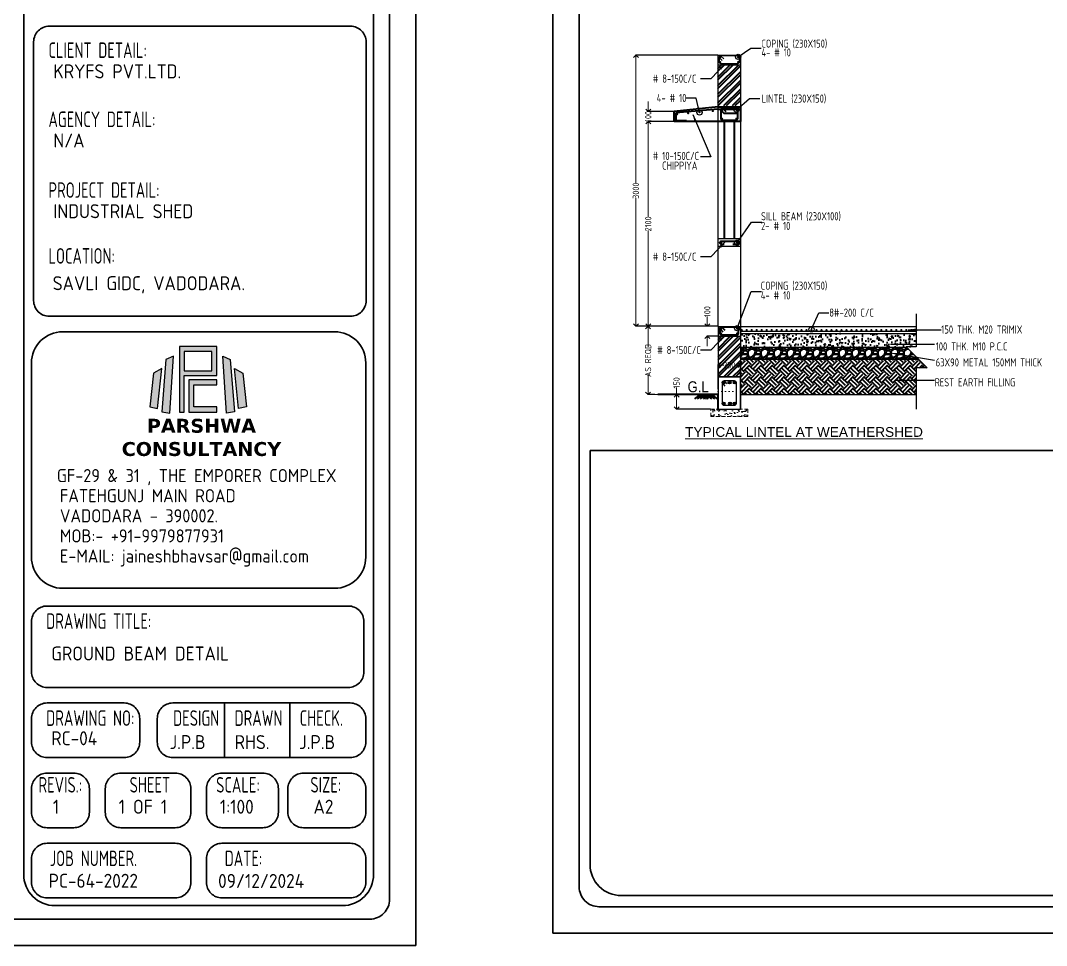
# Model space of a CAD drawing. Header units: inches. Extents: x -605 to 2991212, y -2872845 to 0.
# Drawn here: x 2567494 to 2620151, y -2759411 to -2711930 of the extents above; entities that cross this region are included whole.
import ezdxf

# ---------------------------------------------------------------- set-up
doc = ezdxf.new("R2010")
doc.units = ezdxf.units.IN
doc.header["$LTSCALE"] = 600
doc.header["$MEASUREMENT"] = 0
doc.linetypes.add('DOT', pattern=[0.25, 0, -0.25])
doc.linetypes.add('HIDDEN', pattern=[0.375, 0.25, -0.125])
for name, color, linetype, lineweight in [('DIM', 251, 'Continuous', 0), ('L2', 2, 'Continuous', 20), ('L3', 3, 'Continuous', 25), ('L4', 4, 'Continuous', 30), ('L5', 10, 'Continuous', 40), ('rDIMension', 1, 'Continuous', 18), ('rPCC DASH', 9, 'HIDDEN', 15), ('rRCC 1', 3, 'Continuous', 25), ('rRCC 2', 40, 'Continuous', 15), ('rREINF 1', 1, 'Continuous', 25), ('rREINF 2', 4, 'Continuous', 25), ('rSHEET', 2, 'Continuous', 30), ('TEXT7', 7, 'Continuous', 30)]:
    doc.layers.add(name, color=color, linetype=linetype, lineweight=lineweight)
doc.layers.add('see level', color=2, linetype='Continuous')
doc.styles.add('DIM', font='geniso.shx', dxfattribs={"width": 0.85})
doc.styles.add('ROMANS', font='arial.ttf')
doc.styles.get("Standard").update_dxf_attribs({"font": 'arial.ttf'})
doc.styles.add('TEXT3', font='geniso.shx')
doc.styles.add('TEXT3 0.75NA', font='geniso.shx', dxfattribs={"width": 0.75})
doc.dimstyles.new('DST-25$7', dxfattribs={"dimscale": 150, "dimtxt": 2.25, "dimasz": 2, "dimexe": 1.5, "dimexo": 1, "dimgap": 1, "dimtad": 1, "dimdec": 0, "dimlfac": 0.25, "dimzin": 0, "dimdsep": 46, "dimtxsty": 'ROMANS', "dimblk": 'DOT', "dimcen": 0.09, "dimdle": 1, "dimclrd": 1, "dimclre": 1, "dimclrt": 7, "dimadec": 0, "dimazin": 0, "dimtfac": 1, "dimtdec": 0, "dimtmove": 0, "dimatfit": 3, "dimfxl": 1, "dimtolj": 1, "dimtzin": 0, "dimarcsym": 0})
doc.dimstyles.new('DST-50$7', dxfattribs={"dimscale": 150, "dimtxt": 2.25, "dimasz": 2, "dimexe": 1.5, "dimexo": 1, "dimgap": 1, "dimtad": 1, "dimdec": 0, "dimlfac": 0.333333, "dimzin": 0, "dimdsep": 46, "dimtxsty": 'ROMANS', "dimblk": 'DOT', "dimcen": 0.09, "dimdle": 1, "dimclrd": 1, "dimclre": 1, "dimclrt": 7, "dimadec": 0, "dimazin": 0, "dimtfac": 1, "dimtdec": 0, "dimtmove": 0, "dimatfit": 3, "dimfxl": 1, "dimtolj": 1, "dimtzin": 0, "dimarcsym": 0})
doc.dimstyles.new('ST-25', dxfattribs={"dimscale": 100, "dimtxt": 2.5, "dimasz": 2, "dimexe": 0.18, "dimexo": 0.0625, "dimgap": 0.2, "dimtad": 0, "dimdec": 0, "dimlfac": 0.25, "dimzin": 0, "dimdsep": 46, "dimtxsty": 'DIM', "dimblk": 'OPEN90', "dimcen": 0.09, "dimclrd": 256, "dimclrt": 7, "dimadec": 0, "dimazin": 0, "dimtfac": 1, "dimtdec": 0, "dimtofl": 0, "dimtmove": 0, "dimatfit": 3, "dimldrblk": 'OPEN90', "dimfxl": 1, "dimtolj": 1, "dimtzin": 0, "dimlwd": -1, "dimarcsym": 0})

# ---------------------------------------------------------------- blocks, each defined once
blk = doc.blocks.new('Q')
at = {"linetype": 'Continuous', "ltscale": 0.5}
h = blk.add_hatch(color=152, dxfattribs=at)
h.dxf.hatch_style = 1
h.paths.add_polyline_path([(9.79, 19.18), (9.79, 9.76), (10.5, 9.76), (10.5, 15.05), (15.19, 15.05), (15.19, 19.18)])
h.paths.add_polyline_path([(10.5, 18.5), (10.5, 15.72), (14.45, 15.72), (14.45, 18.5)], flags=16)
h = blk.add_hatch(color=10, dxfattribs=at)
h.dxf.hatch_style = 1
h.paths.add_polyline_path([(7.87, 17.31), (7.27, 9.83), (8.41, 9.62), (8.96, 17.82)])
h.paths.add_polyline_path([(17.1, 17.31), (17.7, 9.83), (16.56, 9.62), (16.01, 17.82)])
h = blk.add_hatch(color=152, dxfattribs=at)
h.dxf.hatch_style = 1
h.paths.add_polyline_path([(6.07, 15.37), (5.53, 10.52), (6.67, 10.29), (7.27, 16.02)])
h.paths.add_polyline_path([(18.9, 15.37), (19.44, 10.52), (18.3, 10.29), (17.7, 16.02)])
h = blk.add_hatch(color=152, dxfattribs=at)
h.dxf.hatch_style = 1
h.paths.add_polyline_path([(11.15, 14.43), (11.15, 9.76), (15.19, 9.76), (15.19, 10.52), (11.87, 10.52), (11.87, 13.69), (15.19, 13.69), (15.19, 14.43)])
at = {"color": 152, "linetype": 'Continuous'}
for points in [[(9.79, 19.18), (9.79, 9.76), (10.5, 9.76), (10.5, 15.05), (15.19, 15.05), (15.19, 19.18), (9.79, 19.18)], [(10.5, 18.5), (10.5, 15.72), (14.45, 15.72), (14.45, 18.5), (10.5, 18.5)], [(6.07, 15.37), (5.53, 10.52), (6.67, 10.29), (7.27, 16.02), (6.07, 15.37)], [(18.9, 15.37), (19.44, 10.52), (18.3, 10.29), (17.7, 16.02), (18.9, 15.37)], [(11.15, 14.43), (11.15, 9.76), (15.19, 9.76), (15.19, 10.52), (11.87, 10.52), (11.87, 13.69), (15.19, 13.69), (15.19, 14.43), (11.15, 14.43)]]:
    blk.add_lwpolyline(points, dxfattribs=at)
at = {"color": 10, "linetype": 'Continuous'}
for points in [[(7.87, 17.31), (7.27, 9.83), (8.41, 9.62), (8.96, 17.82), (7.87, 17.31)], [(17.1, 17.31), (17.7, 9.83), (16.56, 9.62), (16.01, 17.82), (17.1, 17.31)]]:
    blk.add_lwpolyline(points, dxfattribs=at)
at = {"linetype": 'Continuous', "insert": (1.32, 8.82), "char_height": 2, "attachment_point": 1}
blk.add_mtext_dynamic_manual_height_columns('\\pxqc;{\\fVerdana|b1|i0|c0|p34;\\C152;PARSHWA\\PCONSULTANCY }', width=23.282, gutter_width=1, heights=[6.3], dxfattribs=at)
blk = doc.blocks.new('_Open90')
at = {"color": 0, "linetype": 'ByBlock', "lineweight": -2}
for p, q in [((0, 0), (-1, 0)), ((-0.5, 0.5), (0, 0)), ((0, 0), (-0.5, -0.5))]:
    blk.add_line(p, q, dxfattribs=at)
blk = doc.blocks.new('*D1965')
at = {"layer": 'Defpoints', "color": 0}
for p in [(2573869, -2125473), (2573210, -2126058), (2574578, -2126058)]:
    blk.add_point(p, dxfattribs=at)
at = {"layer": 'rDIMension'}
for p, q in [((2573210, -2125473), (2573210, -2125190)), ((2573210, -2125673), (2573210, -2125858))]:
    blk.add_line(p, q, dxfattribs=at)
at = {"layer": 'rDIMension', "color": 0, "lineweight": -2}
for p, q in [((2573863, -2125473), (2573192, -2125473)), ((2574572, -2126058), (2573192, -2126058))]:
    blk.add_line(p, q, dxfattribs=at)
at = {"layer": 'rDIMension', "xscale": 200, "yscale": 200, "zscale": 200}
for p, rotation in [((2573210, -2125473), 90), ((2573210, -2126058), 270)]:
    blk.add_blockref('_Open90', p, dxfattribs=dict(at, rotation=rotation))
at = {"layer": 'rDIMension', "color": 7, "insert": (2573210, -2125000), "char_height": 250, "attachment_point": 5, "rotation": 90, "style": 'DIM'}
blk.add_mtext('\\A1;150', dxfattribs=at)
blk = doc.blocks.new('*D1966')
at = {"layer": 'Defpoints', "color": 0}
for p in [(2574443, -2122734), (2574872, -2122734), (2574872, -2123125)]:
    blk.add_point(p, dxfattribs=at)
at = {"layer": 'rDIMension'}
for p, q in [((2574443, -2122534), (2574443, -2122334)), ((2574443, -2123325), (2574443, -2123525))]:
    blk.add_line(p, q, dxfattribs=at)
at = {"layer": 'rDIMension', "color": 0, "lineweight": -2}
for p, q in [((2574866, -2122734), (2574425, -2122734)), ((2574866, -2123125), (2574425, -2123125))]:
    blk.add_line(p, q, dxfattribs=at)
at = {"layer": 'rDIMension', "xscale": 200, "yscale": 200, "zscale": 200}
for p, rotation in [((2574443, -2122734), 270), ((2574443, -2123125), 90)]:
    blk.add_blockref('_Open90', p, dxfattribs=dict(at, rotation=rotation))
at = {"layer": 'rDIMension', "color": 7, "insert": (2574443, -2122144), "char_height": 250, "attachment_point": 5, "rotation": 90, "style": 'DIM'}
blk.add_mtext('\\A1;100', dxfattribs=at)
blk = doc.blocks.new('*D1967')
at = {"layer": 'Defpoints', "color": 0}
for p in [(2574872, -2124289), (2574872, -2125259), (2575772, -2125259)]:
    blk.add_point(p, dxfattribs=at)
at = {"layer": 'rDIMension', "color": 0, "lineweight": -2}
for p, q in [((2574872, -2125253), (2574872, -2124271)), ((2575772, -2125253), (2575772, -2124271))]:
    blk.add_line(p, q, dxfattribs=at)
at = {"layer": 'rDIMension'}
for p, q in [((2575072, -2124289), (2575111, -2124289)), ((2575572, -2124289), (2575533, -2124289))]:
    blk.add_line(p, q, dxfattribs=at)
at = {"layer": 'rDIMension', "xscale": 200, "yscale": 200, "zscale": 200, "rotation": 180}
blk.add_blockref('_Open90', (2574872, -2124289), dxfattribs=at)
at = {"layer": 'rDIMension', "xscale": 200, "yscale": 200, "zscale": 200}
blk.add_blockref('_Open90', (2575772, -2124289), dxfattribs=at)
at = {"layer": 'rDIMension', "color": 7, "insert": (2575322, -2124289), "char_height": 250, "attachment_point": 5, "style": 'DIM'}
blk.add_mtext('\\A1;230', dxfattribs=at)
blk = doc.blocks.new('_Dot')
at = {"color": 0, "linetype": 'ByBlock', "lineweight": -2}
blk.add_line((-0.5, 0), (-1, 0), dxfattribs=at)
at = {"color": 0, "linetype": 'ByBlock', "const_width": 0.5}
blk.add_lwpolyline([(-0.25, 0, 1), (0.25, 0, 1)], format="xyb", close=True, dxfattribs=at)
blk = doc.blocks.new('*D1968')
at = {"layer": 'Defpoints', "color": 0}
for p in [(2572068, -2122734), (2574872, -2122734), (2572351, -2125473)]:
    blk.add_point(p, dxfattribs=at)
at = {"layer": 'rDIMension', "color": 0, "lineweight": -2}
for p, q in [((2574866, -2122734), (2572050, -2122734)), ((2572345, -2125473), (2572050, -2125473))]:
    blk.add_line(p, q, dxfattribs=at)
at = {"layer": 'rDIMension'}
for p, q in [((2572068, -2122934), (2572068, -2123552)), ((2572068, -2125273), (2572068, -2124655))]:
    blk.add_line(p, q, dxfattribs=at)
at = {"layer": 'rDIMension', "xscale": 200, "yscale": 200, "zscale": 200}
for p, rotation in [((2572068, -2122734), 90), ((2572068, -2125473), 270)]:
    blk.add_blockref('_Open90', p, dxfattribs=dict(at, rotation=rotation))
at = {"layer": 'rDIMension', "color": 7, "insert": (2572068, -2124103), "char_height": 250, "attachment_point": 5, "rotation": 90, "style": 'DIM'}
blk.add_mtext('\\A1;AS REQD', dxfattribs=at)
blk = doc.blocks.new('*D1969')
at = {"layer": 'Defpoints', "color": 0}
for p in [(2572072, -2114518), (2573112, -2114518), (2574872, -2122734)]:
    blk.add_point(p, dxfattribs=at)
at = {"layer": 'rDIMension', "color": 0, "lineweight": -2}
for p, q in [((2573105, -2114518), (2572054, -2114518)), ((2574866, -2122734), (2572054, -2122734))]:
    blk.add_line(p, q, dxfattribs=at)
at = {"layer": 'rDIMension'}
for p, q in [((2572072, -2114718), (2572072, -2118362)), ((2572072, -2122534), (2572072, -2118891))]:
    blk.add_line(p, q, dxfattribs=at)
at = {"layer": 'rDIMension', "xscale": 200, "yscale": 200, "zscale": 200}
for p, rotation in [((2572072, -2114518), 90), ((2572072, -2122734), 270)]:
    blk.add_blockref('_Open90', p, dxfattribs=dict(at, rotation=rotation))
at = {"layer": 'rDIMension', "color": 7, "insert": (2572072, -2118626), "char_height": 250, "attachment_point": 5, "rotation": 90, "style": 'DIM'}
blk.add_mtext('\\A1;2100', dxfattribs=at)
blk = doc.blocks.new('*D1970')
at = {"layer": 'Defpoints', "color": 0}
for p in [(2571578, -2111855), (2574872, -2111855), (2573458, -2122734)]:
    blk.add_point(p, dxfattribs=at)
at = {"layer": 'rDIMension', "color": 0, "lineweight": -2}
for p, q in [((2574866, -2111855), (2571560, -2111855)), ((2573452, -2122734), (2571560, -2122734))]:
    blk.add_line(p, q, dxfattribs=at)
at = {"layer": 'rDIMension'}
for p, q in [((2571578, -2112055), (2571578, -2117009)), ((2571578, -2122534), (2571578, -2117580))]:
    blk.add_line(p, q, dxfattribs=at)
at = {"layer": 'rDIMension', "xscale": 200, "yscale": 200, "zscale": 200}
for p, rotation in [((2571578, -2111855), 90), ((2571578, -2122734), 270)]:
    blk.add_blockref('_Open90', p, dxfattribs=dict(at, rotation=rotation))
at = {"layer": 'rDIMension', "color": 7, "insert": (2571578, -2117294), "char_height": 250, "attachment_point": 5, "rotation": 90, "style": 'DIM'}
blk.add_mtext('\\A1;3000', dxfattribs=at)
blk = doc.blocks.new('*U1962')
at = {"layer": 'L4', "const_width": 45.6}
blk.add_lwpolyline([(28, 46, 1), (73, 46, 1)], format="xyb", close=True, dxfattribs=at)
blk = doc.blocks.new('*U1961')
at = {"color": 0, "linetype": 'ByBlock', "lineweight": -2, "transparency": 16777216}
for p in [(2575772, -2122933), (2575972, -2122933), (2576172, -2122933), (2576372, -2122933), (2576572, -2122933), (2576772, -2122933), (2576972, -2122933), (2577172, -2122933), (2577372, -2122933), (2577572, -2122933), (2577772, -2122933), (2577972, -2122933), (2578172, -2122933), (2578372, -2122933), (2578572, -2122933), (2578772, -2122933), (2578972, -2122933), (2579172, -2122933), (2579372, -2122933), (2579572, -2122933), (2579772, -2122933), (2579972, -2122933), (2580172, -2122933), (2580372, -2122933), (2580572, -2122933), (2580772, -2122933), (2580972, -2122933), (2581172, -2122933), (2581372, -2122933), (2581572, -2122933), (2581772, -2122933), (2581972, -2122933), (2582172, -2122933), (2582372, -2122933), (2582572, -2122933), (2582772, -2122933)]:
    blk.add_blockref('*U1962', p, dxfattribs=at)
blk = doc.blocks.new('*D1977')
at = {"layer": 'Defpoints', "color": 0}
for p in [(2572072, -2114119), (2573112, -2114119), (2573112, -2114518)]:
    blk.add_point(p, dxfattribs=at)
at = {"layer": 'rDIMension', "color": 0, "lineweight": -2}
for p, q in [((2573105, -2114119), (2572054, -2114119)), ((2573105, -2114518), (2572054, -2114518))]:
    blk.add_line(p, q, dxfattribs=at)
at = {"layer": 'rDIMension'}
for p, q in [((2572072, -2113919), (2572072, -2113719)), ((2572072, -2114718), (2572072, -2114918))]:
    blk.add_line(p, q, dxfattribs=at)
at = {"layer": 'rDIMension', "xscale": 200, "yscale": 200, "zscale": 200}
for p, rotation in [((2572072, -2114119), 270), ((2572072, -2114518), 90)]:
    blk.add_blockref('_Open90', p, dxfattribs=dict(at, rotation=rotation))
at = {"layer": 'rDIMension', "color": 7, "insert": (2572072, -2114318), "char_height": 250, "attachment_point": 5, "rotation": 90, "style": 'DIM'}
blk.add_mtext('\\A1;100', dxfattribs=at)
blk = doc.blocks.new('ESWRGRE')
at = {"layer": 'L5'}
h = blk.add_hatch(dxfattribs=at)
h.set_pattern_fill('ANSI32', scale=652.051866)
h.set_pattern_definition([(45, (-2409326.02, -1525429.41), (-172.901361, 172.901361), []), (45, (-2409210.75, -1525429.41), (-172.901361, 172.901361), [])])
h.paths.add_polyline_path([(2575766.5, -2112241.2), (2574866.7, -2112241.2), (2574872.1, -2113884.3), (2575771.9, -2113884.3)])
h = blk.add_hatch(dxfattribs=at)
h.set_pattern_fill('ANSI32', scale=652.051866)
h.set_pattern_definition([(45, (2085423.14, -2148724.56), (-172.90136, 172.90136), []), (45, (2085538.4, -2148724.56), (-172.90136, 172.90136), [])])
h.paths.add_polyline_path([(2574872.1, -2123125.3), (2575771.9, -2123125.3), (2575771.9, -2124761.1), (2574872.1, -2124761.1)])
h = blk.add_hatch(dxfattribs=at)
h.set_pattern_fill('AR-CONC', scale=65.205187)
h.set_pattern_definition([(50, (2061620.3, -2175619.46), (467.69084, -40.91765), [48.9039, -537.9428]), (355, (2061620.3, -2175619.46), (-90.47307, 490.4683), [39.1231, -430.35423]), (100.45144, (2061659.3, -2175622.87), (377.21777, 449.55063), [41.5619, -457.18102]), (46.1842, (2061620.3, -2175489.05), (695.8967, -107.92716), [73.3558, -806.9142]), (96.63564, (2061678.3, -2175498.05), (609.4481, 635.17585), [62.3429, -685.7719]), (351.18416, (2061620.3, -2175489.05), (609.4481, 635.1759), [58.6847, -645.5313]), (21, (2061685.5, -2175521.66), (389.21436, -262.5284), [48.9039, -537.9428]), (326, (2061685.5, -2175521.66), (158.6542, 472.83544), [39.1231, -430.35423]), (71.45144, (2061717.95, -2175543.53), (547.86857, 210.30704), [41.5619, -457.18102]), (37.5, (2061620.3, -2175619.46), (7.928856, 217.06406), [0, -425.13782, 0, -436.87475, 0, -431.98436]), (7.5, (2061620.3, -2175619.46), (171.53498, 257.17689), [0, -249.08381, 0, -415.35704, 0, -164.6431]), (327.5, (2061474.9, -2175619.46), (348.079916, -14.706946), [0, -163.01297, 0, -508.60046, 0, -674.87368]), (317.5, (2061409.7, -2175619.46), (380.26763, 65.27364), [0, -211.91686, 0, -337.76287, 0, -479.25812])])
h.paths.add_polyline_path([(2575771.9, -2123022.4), (2575771.9, -2123570.6), (2582432.4, -2123570.6), (2582421, -2123559.3), (2582823.8, -2123559.3), (2582823.8, -2123022.4)])
h = blk.add_hatch(dxfattribs=at)
h.set_pattern_fill('GRAVEL', scale=521.641493)
h.set_pattern_definition([(228.0127875, (2061995.89, -2175097.823), (-4173.1319427, -4694.7734356), [70.17956, -6947.78897]), (184.9697407, (2061948.941, -2175149.987), (6259.6979141, 521.6414928), [120.43033, -11922.5987]), (132.510447, (2061828.964, -2175160.42), (5216.4149284, -5738.0564213), [84.917, -8406.7913]), (267.273689, (2061625.524, -2175290.83), (521.6414928, 10432.8298568), [109.66886, -10857.2155]), (292.833654, (2061620.307, -2175400.375), (-2608.2074642, 6259.6979141), [107.539, -10646.37587]), (357.273689, (2061662.039, -2175499.487), (-10432.8298568, 521.6414928), [109.66886, -10857.2155]), (37.6942405, (2061771.583, -2175504.703), (-6781.3394069, -5216.4149284), [145.03146, -14358.1031]), (72.2553284, (2061886.344, -2175416.024), (3651.4904499, 11476.1128425), [136.92463, -13555.54354]), (121.4295656, (2061928.076, -2175285.614), (-4173.1319427, 6781.3394069), [110.04027, -10893.99907]), (175.236358, (2061870.695, -2175191.72), (5738.0564213, -521.641493), [125.62796, -6155.7674]), (222.3974378, (2061745.501, -2175181.285), (-6259.6979141, -5738.05642125), [162.4642, -16083.96777]), (138.814075, (2062141.95, -2175296.046), (-3651.49045, 3129.848957), [55.451, -5489.6741]), (171.4692344, (2062100.217, -2175259.532), (6781.3394069, -1043.2829857), [105.4952, -10444.0511]), (225, (2061995.9, -2175243.9), (-6e-14, -521.6415), [73.77106, -663.9414]), (203.19859, (2061959.374, -2175181.285), (2608.207464, 1043.282986), [39.72717, -3932.9761]), (291.80141, (2061922.86, -2175196.93), (-521.641493, 1564.924479), [56.18235, -2752.94306]), (30.963757, (2061943.725, -2175249.1), (1564.924479, 1043.282986), [91.2502, -2950.41623]), (161.56505, (2062021.97, -2175202.15), (1043.282986, -521.641493), [65.98295, -1583.5923]), (16.3895403, (2061620.307, -2175196.935), (5216.4149284, 1564.9244785), [92.43487, -9151.07593]), (70.346176, (2061708.986, -2175170.852), (-2086.5659714, -5738.0564213), [77.54775, -7677.21055]), (293.19859, (2062021.97, -2175097.82), (-1043.282986, 2608.207464), [79.4538, -3893.24943]), (343.6104597, (2062053.27, -2175170.852), (-5216.4149284, 1564.9244785), [92.43487, -9151.07593]), (339.443955, (2061620.31, -2175520.35), (-2608.207464, 1043.282986), [89.1381, -4367.76877]), (294.7751406, (2061703.77, -2175551.65), (-2608.2074642, 5738.0564213), [74.6876, -7394.08197]), (66.80141, (2062027.19, -2175619.464), (1043.282986, 2608.207464), [79.4538, -3893.24943]), (17.3540246, (2062058.486, -2175546.434), (-6781.339407, -2086.5659714), [87.4433, -8656.86155]), (69.443955, (2061771.583, -2175619.464), (-1043.282986, -2608.207464), [44.56905, -4412.3378]), (101.309932, (2061995.89, -2175619.46), (-521.641493, 2086.565971), [26.5985, -2633.26165]), (165.963757, (2061990.67, -2175593.38), (1564.92448, -521.641493), [107.539, -2043.24397]), (186.009006, (2061886.344, -2175567.3), (5216.4149284, 521.6414928), [99.6596, -9866.2871]), (303.690068, (2061943.72, -2175296.05), (-521.641493, 1043.282986), [75.2322, -1805.57297]), (353.1572266, (2061985.456, -2175358.643), (8867.9053783, -1043.2829857), [131.3462, -13003.251]), (60.945396, (2062115.867, -2175374.293), (-2086.5659714, -3651.49045), [53.7061, -5316.92175]), (90, (2062141.95, -2175327.34), (-521.6415, 521.6415), [31.2985, -490.343]), (120.256437, (2061875.91, -2175551.65), (2086.5659714, -3651.49045), [72.4685, -7174.4067]), (48.0127875, (2061839.397, -2175489.054), (4173.1319427, 4694.7734356), [140.3591, -6877.6094]), (0, (2061933.3, -2175384.7), (521.6415, 521.6415), [135.6268, -386.0147]), (325.3048465, (2062068.92, -2175384.725), (5216.4149284, -3651.4904499), [82.4788, -8165.39737]), (254.054604, (2062136.73, -2175431.67), (-521.641493, -2086.565971), [75.95204, -3721.65535]), (207.6459754, (2062115.867, -2175504.703), (-9911.188364, -5216.4149284), [123.66294, -12242.65155]), (175.4260787, (2062006.322, -2175562.084), (-6781.3394069, 521.6414928), [130.82716, -12951.8749])])
h.paths.add_polyline_path([(2575771.9, -2124054.1), (2582915.8, -2124054.1), (2582432.4, -2123570.6), (2582432.4, -2123570.6), (2575771.9, -2123570.6)])
h = blk.add_hatch(dxfattribs=at)
h.set_pattern_fill('EARTH', scale=1304.103732, angle=45)
h.set_pattern_definition([(45, (2061620.3, -2175619.46), (0, 461.0703), [326.02593, -326.02593]), (45, (2061533.86, -2175533), (0, 461.0703), [326.02593, -326.02593]), (45, (2061447.4, -2175446.56), (0, 461.0703), [326.02593, -326.02593]), (135, (2061447.4, -2175388.93), (-461.0703, 4e-14), [326.02593, -326.02593]), (135, (2061533.86, -2175302.48), (-461.0703, 4e-14), [326.02593, -326.02593]), (135, (2061620.3, -2175216.03), (-461.0703, 4e-14), [326.02593, -326.02593])])
h.paths.add_polyline_path([(2575771.9, -2125472.7), (2582823.8, -2125472.7), (2582823.8, -2124396.1), (2583257.8, -2124396.1), (2582915.8, -2124054.1), (2575771.9, -2124054.1)])
at = {"layer": 'rPCC DASH'}
h = blk.add_hatch(dxfattribs=at)
h.set_pattern_fill('AR-CONC', color=256, scale=49.000729)
h.set_pattern_definition([(50, (2363645.52, -2172886.93), (351.46272, -30.749), [36.75055, -404.256]), (355, (2363645.52, -2172886.93), (-67.98917, 368.57963), [29.40044, -323.4048]), (100.45144, (2363674.8, -2172889.5), (283.47355, 337.8306), [31.23316, -343.56475]), (46.1842, (2363645.5, -2172788.93), (522.956, -81.10565), [55.1258, -606.384]), (96.63564, (2363689.1, -2172795.7), (457.9912, 477.3252), [46.8498, -515.3474]), (351.18416, (2363645.5, -2172788.93), (457.9912, 477.3252), [44.1007, -485.1072]), (21, (2363694.52, -2172813.43), (292.4888, -197.2862), [36.75055, -404.256]), (326, (2363694.52, -2172813.43), (119.2263, 355.3288), [29.40044, -323.4048]), (71.45144, (2363718.9, -2172829.87), (411.7151, 158.0426), [31.23316, -343.56475]), (37.5, (2363645.52, -2172886.93), (5.95842, 163.120416), [0, -319.48476, 0, -328.30489, 0, -324.62983]), (7.5, (2363645.52, -2172886.93), (128.90599, 193.26462), [0, -187.18279, 0, -312.13465, 0, -123.72684]), (327.5, (2363536.25, -2172886.93), (261.57689, -11.05205), [0, -122.50182, 0, -382.20569, 0, -507.15755]), (317.5, (2363487.25, -2172886.93), (285.76548, 49.05217), [0, -159.25237, 0, -253.82378, 0, -360.15536])])
h.paths.add_polyline_path([(2576065.9, -2126058.3), (2574578.1, -2126058.3), (2574578.1, -2126352.3), (2576065.9, -2126352.3)])
at = {"layer": 'rREINF 2'}
h = blk.add_hatch(color=256, dxfattribs=at)
h.dxf.hatch_style = 1
h.paths.add_polyline_path([(2575155.9, -2124982.8, 1), (2575038.3, -2124982.8, 1)])
h = blk.add_hatch(color=256, dxfattribs=at)
h.dxf.hatch_style = 1
h.paths.add_polyline_path([(2575393.7, -2124982.8, 1), (2575276.1, -2124982.8, 1)])
h = blk.add_hatch(color=256, dxfattribs=at)
h.dxf.hatch_style = 1
h.paths.add_polyline_path([(2575603.8, -2124982.8, 1), (2575486.2, -2124982.8, 1)])
h = blk.add_hatch(color=256, dxfattribs=at)
h.dxf.hatch_style = 1
h.paths.add_polyline_path([(2575155.9, -2125830.7, 1), (2575038.3, -2125830.7, 1)])
h = blk.add_hatch(color=256, dxfattribs=at)
h.dxf.hatch_style = 1
h.paths.add_polyline_path([(2575416.5, -2125830.7, 1), (2575298.9, -2125830.7, 1)])
h = blk.add_hatch(color=256, dxfattribs=at)
h.dxf.hatch_style = 1
h.paths.add_polyline_path([(2575603.8, -2125830.7, 1), (2575486.2, -2125830.7, 1)])
at = {"color": 1}
blk.add_lwpolyline([(2575771.9, -2122933.1), (2582823.8, -2122933.1)], dxfattribs=at)
at = {"layer": 'DIM', "color": 4, "linetype": 'DOT'}
blk.add_line((2574872.1, -2125346.7), (2575771.9, -2125346.7), dxfattribs=at)
at = {"layer": 'L2'}
blk.add_line((2574872.1, -2125472.7), (2572351.2, -2125472.7), dxfattribs=at)
at = {"layer": 'L3'}
for p, q in [((2574872.1, -2122734.1), (2574872.1, -2111854.7)), ((2574872.1, -2111854.7), (2575761.2, -2111854.7)), ((2575771.9, -2111854.7), (2575771.9, -2122734.1)), ((2574872.1, -2112241.2), (2575761.2, -2112241.2)), ((2574872.1, -2119213), (2575771.9, -2119213)), ((2574872.1, -2119513), (2575771.9, -2119513)), ((2582823.8, -2122232.1), (2582823.8, -2123559.3)), ((2574872.1, -2122734.1), (2574872.1, -2126058.3)), ((2574872.1, -2122734.1), (2575771.9, -2122734.1)), ((2575771.9, -2122734.1), (2575771.9, -2126058.3)), ((2575771.9, -2122734.1), (2582823.8, -2122734.1)), ((2574872.1, -2123125.3), (2575771.9, -2123125.3)), ((2575771.9, -2123022.4), (2582823.8, -2123022.4)), ((2575771.9, -2123570.6), (2582432.4, -2123570.6)), ((2582823.8, -2123559.3), (2582421, -2123559.3)), ((2582421, -2123559.3), (2583257.8, -2124396.1)), ((2575771.9, -2124054.1), (2582915.8, -2124054.1)), ((2583257.8, -2124396.1), (2582823.8, -2124396.1)), ((2582823.8, -2124396.1), (2582823.8, -2126060.9)), ((2574872.1, -2124761.1), (2575771.9, -2124761.1)), ((2575771.9, -2125472.7), (2582823.8, -2125472.7))]:
    blk.add_line(p, q, dxfattribs=at)
at = {"layer": 'L4'}
for points, const_width in [([(2574942.5, -2111933.2, 1), (2574987.6, -2111933.2, 1)], 45.1), ([(2575658.3, -2111938.2, 1), (2575703.4, -2111938.2, 1)], 45.1), ([(2574938.4, -2112138.4, 1), (2574983.5, -2112138.4, 1)], 45.1), ([(2575657.2, -2112138.4, 1), (2575702.3, -2112138.4, 1)], 45.1), ([(2574108, -2114141.9, 1), (2574153.6, -2114141.9, 1)], 45.6), ([(2574639.7, -2114096.8, 1), (2574685.3, -2114096.8, 1)], 45.6), ([(2575015.5, -2114043.5, 1), (2575061.2, -2114043.5, 1)], 45.6), ([(2575589.2, -2114048.6, 1), (2575634.9, -2114048.6, 1)], 45.6), ([(2573208.2, -2114223.6, 1), (2573253.9, -2114223.6, 1)], 45.6), ([(2573651.5, -2114183.5, 1), (2573697.1, -2114183.5, 1)], 45.6), ([(2575011.4, -2114409.5, 1), (2575057, -2114409.5, 1)], 45.6), ([(2575588, -2114409.5, 1), (2575633.7, -2114409.5, 1)], 45.6), ([(2574974.8, -2119375.4, 1), (2575020.5, -2119375.4, 1)], 45.6), ([(2575619.6, -2119380.6, 1), (2575665.3, -2119380.6, 1)], 45.6), ([(2574970.6, -2123021.2, 1), (2575016.3, -2123021.2, 1)], 45.6), ([(2574974.8, -2122813.5, 1), (2575020.5, -2122813.5, 1)], 45.6), ([(2575618.4, -2123021.2, 1), (2575664.1, -2123021.2, 1)], 45.6), ([(2575619.6, -2122818.6, 1), (2575665.3, -2122818.6, 1)], 45.6)]:
    blk.add_lwpolyline(points, format="xyb", close=True, dxfattribs=dict(at, const_width=const_width))
at = {"layer": 'L5', "lineweight": -3}
for p, q in [((2574921.7, -2111954.6), (2575037.9, -2112071.2)), ((2574989.3, -2111893.2), (2575105.5, -2112009.8))]:
    blk.add_line(p, q, dxfattribs=at)
at = {"layer": 'L5', "color": 2}
for p, q in [((2574872.1, -2113931.4), (2573111.5, -2114118.6)), ((2573111.5, -2114518.2), (2573111.5, -2114118.6)), ((2574872.1, -2113931.4), (2575771.9, -2113931.4)), ((2575771.9, -2113931.4), (2575771.9, -2114518.2)), ((2574872.1, -2114518.2), (2573111.5, -2114518.2)), ((2575771.9, -2114518.2), (2574872.1, -2114518.2)), ((2575124.5, -2114518.2), (2575124.5, -2119213)), ((2575519.5, -2114518.2), (2575519.5, -2119213)), ((2574872.1, -2125472.7), (2572460.3, -2125472.7)), ((2574872.1, -2126058.3), (2574872.1, -2125472.7))]:
    blk.add_line(p, q, dxfattribs=at)
at = {"layer": 'L5'}
for p, q in [((2574872.1, -2114029.2), (2573182.8, -2114178.4)), ((2574872.1, -2114029.2), (2575636.9, -2114029.2)), ((2574994.5, -2114065.2), (2575112, -2114183.2)), ((2575062.9, -2114003.1), (2575180.5, -2114121.1)), ((2575636.9, -2114029.2), (2575636.9, -2114195.3)), ((2573182.8, -2114178.4), (2573182.8, -2114475.2)), ((2573182.8, -2114475.2), (2573613.2, -2114475.2)), ((2575636.9, -2114195.3), (2575104.4, -2114195.3)), ((2574953.7, -2122835.2), (2575071.3, -2122953.2)), ((2575022.2, -2122773.1), (2575139.7, -2122891.1)), ((2574152.2, -2125472.7), (2573929.8, -2125640.9)), ((2574261.4, -2125472.7), (2574039, -2125640.9)), ((2574145.7, -2125472.7), (2574368.1, -2125640.9)), ((2574377.1, -2125472.7), (2574154.7, -2125640.9)), ((2574261.4, -2125472.7), (2574483.8, -2125640.9)), ((2574503.8, -2125472.7), (2574281.4, -2125640.9)), ((2574388, -2125472.7), (2574610.5, -2125640.9)), ((2574619.5, -2125472.7), (2574397.1, -2125640.9)), ((2574503.8, -2125472.7), (2574726.2, -2125640.9)), ((2574613, -2125472.7), (2574835.4, -2125640.9))]:
    blk.add_line(p, q, dxfattribs=at)
at = {"layer": 'L5', "lineweight": -3}
blk.add_lwpolyline([(2574976.5, -2112188), (2575668.4, -2112188, 0.4142136), (2575732.9, -2112123.6), (2575732.9, -2111949.1, 0.4142136), (2575668.4, -2111884.6), (2574976.5, -2111884.6, 0.4142136), (2574912.1, -2111949.1), (2574912.1, -2112123.6, 0.4142136)], format="xyb", close=True, dxfattribs=at)
at = {"layer": 'L5'}
for points in [[(2575050, -2114459.7), (2575599.4, -2114459.7, 0.4142136), (2575664.6, -2114394.5), (2575664.6, -2114059.6, 0.4142136), (2575599.4, -2113994.4), (2575050, -2113994.4, 0.4142136), (2574984.7, -2114059.6), (2574984.7, -2114394.5, 0.4142136)], [(2575009.2, -2123071.4), (2575629.8, -2123071.4, 0.4142136), (2575695, -2123006.2), (2575695, -2122829.6, 0.4142136), (2575629.8, -2122764.4), (2575009.2, -2122764.4, 0.4142136), (2574944, -2122829.6), (2574944, -2123006.2, 0.4142136)]]:
    blk.add_lwpolyline(points, format="xyb", close=True, dxfattribs=at)
blk.add_lwpolyline([(2575464.9, -2119437.3), (2575629.8, -2119437.3, 0.4142136), (2575695, -2119372.1), (2575695, -2119391.5, 0.4142136), (2575629.8, -2119326.3), (2575009.2, -2119326.3, 0.4142136), (2574944, -2119391.5), (2574944, -2119372.1, 0.4142136), (2575009.2, -2119437.3), (2575120.3, -2119437.3)], format="xyb", dxfattribs=at)
at = {"layer": 'rPCC DASH'}
blk.add_lwpolyline([(2574578.1, -2126058.3), (2576065.9, -2126058.3), (2576065.9, -2126352.3), (2574578.1, -2126352.3)], close=True, dxfattribs=at)
at = {"layer": 'rRCC 1'}
blk.add_lwpolyline([(2574872.1, -2126058.3), (2575771.9, -2126058.3), (2575771.9, -2124761.1), (2574872.1, -2124761.1)], close=True, dxfattribs=at)
at = {"layer": 'rREINF 1'}
for p, q in [((2575050.8, -2125019), (2575145.9, -2125128.3)), ((2575143.5, -2124946.7), (2575238.6, -2125046.6))]:
    blk.add_line(p, q, dxfattribs=at)
blk.add_lwpolyline([(2575112.6, -2125897.9), (2575531.4, -2125897.9, 0.4142136), (2575611.6, -2125817.8), (2575611.6, -2125001.6, 0.4142136), (2575531.4, -2124921.4), (2575112.6, -2124921.4, 0.4142136), (2575032.5, -2125001.6), (2575032.5, -2125817.8, 0.4142136)], format="xyb", close=True, dxfattribs=at)
at = {"layer": 'rREINF 2'}
for centre in [(2575097.1, -2124982.8), (2575334.9, -2124982.8), (2575545, -2124982.8), (2575097.1, -2125830.7), (2575357.7, -2125830.7), (2575545, -2125830.7)]:
    blk.add_circle(centre, 58.8, dxfattribs=at)
at = {"layer": 'see level', "color": 3, "linetype": 'ByBlock'}
blk.add_lwpolyline([(2582824.1, -2122734.1), (2582824.1, -2123022.4)], dxfattribs=at)
at = {"color": 1}
blk.add_blockref('*U1961', (0, 0), dxfattribs=at)
at = {"layer": 'rRCC 2', "color": 7, "style": 'DIM', "width": 0.85}
for s, height, p in [('COPING (230X150)', 322.125, (2576617.1, -2111556.5)), ('4- # 10 ', 322.12, (2576617.1, -2111911.6)), ('# 8-150C/C ', 326.026, (2572254.5, -2112964.2)), ('4- # 10 ', 326.03, (2572414.6, -2113738.8)), ('LINTEL (230X150)', 326.026, (2576622.8, -2113762.6)), ('# 10-150C/C ', 326.026, (2572254.5, -2116062.5)), ('CHIPPIYA', 326.03, (2572632.5, -2116450.7)), ('SILL BEAM (230X100)', 326.026, (2576597.8, -2118481.9)), ('2- # 10 ', 326.03, (2576597.8, -2118870.6)), ('# 8-150C/C ', 326.026, (2572254.5, -2120102.5)), ('COPING (230X150)', 326.026, (2576587, -2121265.9)), ('4- # 10 ', 326.03, (2576587, -2121654.6)), ('8#-200 C/C', 326.03, (2579333.6, -2122346.3)), ('150 THK. M20 TRIMIX', 326.026, (2583822.1, -2123024.1)), ('# 8-150C/C ', 326.026, (2572432.2, -2123847.6)), ('100 THK. M10 P.C.C', 326.026, (2583599.9, -2123702.6)), ('63X90 METAL 150MM THICK', 326.026, (2583599.9, -2124343.9)), ('REST EARTH FILLING', 326.026, (2583559.8, -2125141.1))]:
    blk.add_text(s, height=height, dxfattribs=at).set_placement(p)
at = {"layer": 'rRCC 2', "color": 6, "insert": (2573553.7, -2126774.9), "char_height": 391.231, "attachment_point": 1}
blk.add_mtext_dynamic_manual_height_columns('{\\LTYPICAL LINTEL AT WEATHERSHED }', width=13300.272, gutter_width=0, heights=[807.3], dxfattribs=at)
at = {"layer": 'TEXT7', "style": 'ROMANS', "width": 0.85}
blk.add_text('G.L', height=440.14, dxfattribs=at).set_placement((2573652.9, -2125378.4))
at = {"layer": 'rDIMension'}
dim = blk.add_linear_dim(base=(2571578.1, -2111854.7), p1=(2573458, -2122734.1), p2=(2574872.1, -2111854.7), angle=90, text='3000', dimstyle='ST-25', override={"dimtxsty": 'DIM', "dimblk": 'Open90'}, dxfattribs=at)
dim.commit()
dim.dimension.update_dxf_attribs({"geometry": '*D1970', "text_midpoint": (2571578.1, -2117294.4)})
dim = blk.add_linear_dim(base=(2572071.6, -2114118.6), p1=(2573111.5, -2114518.2), p2=(2573111.5, -2114118.6), angle=90, dimstyle='ST-25', override={"dimblk": 'Open90'}, dxfattribs=at)
dim.commit()
dim.dimension.update_dxf_attribs({"geometry": '*D1977', "text_midpoint": (2572071.6, -2114318.4)})
dim = blk.add_linear_dim(base=(2572071.6, -2114518.2), p1=(2574872.1, -2122734.1), p2=(2573111.5, -2114518.2), angle=90, text='2100', dimstyle='ST-25', dxfattribs=at)
dim.commit()
dim.dimension.update_dxf_attribs({"geometry": '*D1969', "text_midpoint": (2572071.6, -2118626.2)})
for base, p1, p2, text, picture, middle in [((2574443.5, -2122734.1), (2574872.1, -2123125.3), (2574872.1, -2122734.1), '100', '*D1966', (2574443.5, -2122144)), ((2572068.1, -2122734.1), (2572351.2, -2125472.7), (2574872.1, -2122734.1), 'AS REQD', '*D1968', (2572068.1, -2124103.4)), ((2573209.7, -2126058.3), (2573868.9, -2125472.7), (2574578.1, -2126058.3), '150', '*D1965', (2573209.7, -2124999.6))]:
    dim = blk.add_linear_dim(base=base, p1=p1, p2=p2, angle=90, text=text, dimstyle='ST-25', dxfattribs=at)
    dim.commit()
    dim.dimension.update_dxf_attribs({"geometry": picture, "text_midpoint": middle, "dimtype": 160})
dim = blk.add_linear_dim(base=(2574872.1, -2124289.1), p1=(2575771.9, -2125258.8), p2=(2574872.1, -2125258.8), text='230', dimstyle='ST-25', dxfattribs=at)
dim.commit()
dim.dimension.update_dxf_attribs({"geometry": '*D1967', "text_midpoint": (2575322, -2124289.1)})
at = {"layer": 'DIM'}
for points, dimstyle, override in [([(2575680.9, -2111928.6), (2576191.2, -2111579.4), (2576596.1, -2111579.4)], 'DST-25$7', {"dimasz": 1.4, "dimtad": 0, "dimldrblk": 'DotBlank'}), ([(2575170.8, -2112188), (2574583.6, -2112805), (2574173.8, -2112805)], 'DST-50$7', {"dimtad": 0}), ([(2574130.8, -2114162), (2573990.3, -2113586.9), (2573580.6, -2113586.9)], 'DST-25$7', {"dimasz": 1.4, "dimtad": 0, "dimldrblk": 'DotBlank'}), ([(2575612, -2114048.6), (2576138.8, -2113591), (2576548.6, -2113591)], 'DST-25$7', {"dimasz": 1.4, "dimtad": 0, "dimldrblk": 'DotBlank'}), ([(2573858, -2114235.1), (2574583.6, -2115937.3), (2574173.8, -2115937.3)], 'DST-50$7', {"dimtad": 0}), ([(2575642.4, -2119380.6), (2576218, -2118556.6), (2576627.7, -2118556.6)], 'DST-25$7', {"dimasz": 1.4, "dimtad": 0, "dimldrblk": 'DotBlank'}), ([(2575170.8, -2119326.3), (2574583.6, -2119943.3), (2574173.8, -2119943.3)], 'DST-50$7', {"dimtad": 0}), ([(2575642.4, -2122808.8), (2576207.2, -2121340.5), (2576616.9, -2121340.5)], 'DST-25$7', {"dimasz": 1.4, "dimtad": 0, "dimldrblk": 'DotBlank'}), ([(2578622.5, -2122854.2), (2578912.7, -2122187.6), (2579322.4, -2122187.6)], 'DST-25$7', {"dimasz": 1.4, "dimtad": 0, "dimldrblk": 'DotBlank'}), ([(2575170.8, -2123071.4), (2574583.6, -2123688.4), (2574173.8, -2123688.4)], 'DST-50$7', {"dimtad": 0}), ([(2582501.8, -2122873.3), (2583822.7, -2122873.3)], 'DST-50$7', {"dimgap": 1, "dimtad": 0}), ([(2581794.5, -2123455.2), (2583558.8, -2123455.2)], 'DST-50$7', {"dimgap": 1, "dimtad": 0}), ([(2581794.5, -2123797.3), (2583558.8, -2124096.4)], 'DST-50$7', {"dimgap": 1, "dimtad": 0}), ([(2581961.4, -2124893.7), (2583546.3, -2124893.7)], 'DST-50$7', {"dimgap": 1, "dimtad": 0})]:
    blk.add_leader(points, dimstyle=dimstyle, override=override, dxfattribs=at)

msp = doc.modelspace()

# ---------------------------------------------------------------- linework, layer by layer
at = {"layer": 'rSHEET'}
for p, q in [((2577961.6, -2746963.4), (2577961.6, -2749766.1)), ((2581319, -2746963.4), (2581319, -2749766.1))]:
    msp.add_line(p, q, dxfattribs=at)
for points in [[(2695377, -2758774.1), (2695377, -2616551.8), (2594815.6, -2616551.8), (2594815.6, -2758774.1)], [(2587789.7, -2759411), (2587789.7, -2617188.6), (2487228.4, -2617188.6), (2487228.4, -2759411)]]:
    msp.add_lwpolyline(points, close=True, dxfattribs=at)
for points in [[(2694025, -2756403.8), (2694025, -2618922.2, 0.4142136), (2693009.2, -2617906.3), (2597183.5, -2617906.3, 0.4142136), (2596167.6, -2618922.2), (2596167.6, -2756403.8, 0.4142136), (2597183.5, -2757419.6), (2693009.2, -2757419.6, 0.4142136)], [(2586437.8, -2757040.6), (2586437.8, -2619559, 0.4142136), (2585421.9, -2618543.1), (2489596.2, -2618543.1, 0.4142136), (2488580.3, -2619559), (2488580.3, -2757040.6, 0.4142136), (2489596.2, -2758056.5), (2585421.9, -2758056.5, 0.4142136)], [(2567657.7, -2688277.1), (2585614.5, -2688277.1), (2585614.5, -2755770.3, -0.4142136), (2584018.3, -2757366.5), (2569253.9, -2757366.5, -0.4142136), (2567657.7, -2755770.3)], [(2584435.6, -2727110.1), (2568966.4, -2727110.1, -0.4142136), (2568168.3, -2726312), (2568168.3, -2713018.9, -0.4142136), (2568966.4, -2712220.8), (2584435.6, -2712220.8, -0.4142136), (2585233.7, -2713018.9), (2585233.7, -2726312, -0.4142136)], [(2569652.9, -2727908.2), (2583619.3, -2727908.2, -0.4142136), (2585215.5, -2729504.3), (2585215.5, -2739480.3, -0.4142136), (2583619.3, -2741076.5), (2569652.9, -2741076.5, -0.4142136), (2568056.8, -2739480.3), (2568056.8, -2729504.3, -0.4142136)], [(2596725.3, -2733993.8), (2674436.2, -2733993.8), (2674436.2, -2755253.9, -0.4142136), (2672840, -2756850.1), (2598321.5, -2756850.1, -0.4142136), (2596725.3, -2755253.9)], [(2584320.7, -2746165.4), (2568854.9, -2746165.4, -0.4142136), (2568056.8, -2745367.3), (2568056.8, -2742783.8, -0.4142136), (2568854.9, -2741985.7), (2584320.7, -2741985.7, -0.4142136), (2585118.8, -2742783.8), (2585118.8, -2745367.3, -0.4142136)], [(2572813.7, -2749766.1), (2568854.9, -2749766.1, -0.4142136), (2568056.8, -2748968), (2568056.8, -2747761.5, -0.4142136), (2568854.9, -2746963.4), (2572813.7, -2746963.4, -0.4142136), (2573611.8, -2747761.5), (2573611.8, -2748968, -0.4142136)], [(2584417.4, -2749766.1), (2575310.1, -2749766.1, -0.4142136), (2574512, -2748968), (2574512, -2747761.5, -0.4142136), (2575310.1, -2746963.4), (2584417.4, -2746963.4, -0.4142136), (2585215.5, -2747761.5), (2585215.5, -2748968, -0.4142136)], [(2568854.9, -2750564.1), (2570227.9, -2750564.1, -0.4142136), (2571026, -2751362.2), (2571026, -2752568.7, -0.4142136), (2570227.9, -2753366.7), (2568854.9, -2753366.7, -0.4142136), (2568056.8, -2752568.7), (2568056.8, -2751362.2, -0.4142136)], [(2572644.5, -2750564.1), (2575439, -2750564.1, -0.4142136), (2576237.1, -2751362.2), (2576237.1, -2752568.7, -0.4142136), (2575439, -2753366.7), (2572644.5, -2753366.7, -0.4142136), (2571846.4, -2752568.7), (2571846.4, -2751362.2, -0.4142136)], [(2577833.2, -2750564.1), (2579928.2, -2750564.1, -0.4142136), (2580726.3, -2751362.2), (2580726.3, -2752568.7, -0.4142136), (2579928.2, -2753366.7), (2577833.2, -2753366.7, -0.4142136), (2577035.2, -2752568.7), (2577035.2, -2751362.2, -0.4142136)], [(2582011.8, -2750564.1), (2584417.4, -2750564.1, -0.4142136), (2585215.5, -2751362.2), (2585215.5, -2752568.7, -0.4142136), (2584417.4, -2753366.7), (2582011.8, -2753366.7, -0.4142136), (2581213.7, -2752568.7), (2581213.7, -2751362.2, -0.4142136)], [(2575439, -2756967.4), (2568854.9, -2756967.4, -0.4142136), (2568056.8, -2756169.3), (2568056.8, -2754962.9, -0.4142136), (2568854.9, -2754164.8), (2575439, -2754164.8, -0.4142136), (2576237.1, -2754962.9), (2576237.1, -2756169.3, -0.4142136)], [(2584417.4, -2756967.4), (2577833.2, -2756967.4, -0.4142136), (2577035.2, -2756169.3), (2577035.2, -2754962.9, -0.4142136), (2577833.2, -2754164.8), (2584417.4, -2754164.8, -0.4142136), (2585215.5, -2754962.9), (2585215.5, -2756169.3, -0.4142136)]]:
    msp.add_lwpolyline(points, format="xyb", close=True, dxfattribs=at)

# ---------------------------------------------------------------- block references
at = {"color": 1, "linetype": 'ByBlock', "xscale": 1.27999563478965, "yscale": 1.27999563478965, "zscale": 1.27999563478965}
msp.add_blockref('ESWRGRE', (-692532.8, -10538.1), dxfattribs=at)
at = {"linetype": 'Continuous', "xscale": 357.6196611876754, "yscale": 357.6196611876754, "zscale": 357.6196611876754}
msp.add_blockref('Q', (2572144.8, -2735529.7), dxfattribs=at)

# ---------------------------------------------------------------- texts
at = {"layer": 'rSHEET', "style": 'TEXT3 0.75NA', "width": 0.75}
for s, height, p in [('CLIENT DETAIL:', 798.078, (2568925.7, -2713853.1)), ('AGENCY DETAIL:', 798.078, (2568925.7, -2717400.7)), ('PROJECT DETAIL:', 798.078, (2568925.7, -2721031.9)), ('LOCATION:', 798.08, (2568925.7, -2724412.6)), ('DRAWING TITLE:', 798.078, (2568814.1, -2743158.9)), ('DRAWING NO:', 798.078, (2568814.1, -2748136.6)), ('DESIGN', 798.08, (2575327.7, -2748136.6)), ('DRAWN', 798.08, (2578481.6, -2748136.6)), ('CHECK.', 798.08, (2581818.7, -2748136.6)), ('REVIS.:', 798.08, (2568414.4, -2751561.7)), ('SHEET', 798.08, (2573093.2, -2751561.7)), ('SCALE:', 798.08, (2577533.1, -2751561.7)), ('SIZE:', 798.08, (2582371, -2751561.7)), ('JOB NUMBER.', 798.078, (2568994.5, -2755338)), ('DATE:', 798.08, (2577972.9, -2755338))]:
    msp.add_text(s, height=height, dxfattribs=at).set_placement(p)
at = {"layer": 'rSHEET', "style": 'TEXT3'}
for s, height, p in [('KRYFS PVT.LTD.', 718.27, (2569179.9, -2714900.3)), ('N/A', 718.27, (2569179.9, -2718448)), ('INDUSTRIAL SHED', 718.27, (2569179.9, -2722079.1)), ('SAVLI GIDC, VADODARA.', 718.27, (2569145.3, -2725773.4)), ('GROUND BEAM DETAIL', 718.27, (2569068.4, -2744783.7)), ('RC-04', 718.27, (2569068.4, -2749133)), ('J.P.B', 718.27, (2575142.9, -2749330.6)), ('RHS.', 718.27, (2578481, -2749330.6)), ('J.P.B', 718.27, (2581793.5, -2749330.6)), ('1', 718.3, (2569155.3, -2752647.6)), ('1 OF 1', 718.27, (2572531.4, -2752647.6)), ('1:100', 718.27, (2577723.9, -2752647.6)), ('A2', 718.27, (2582532.1, -2752647.6)), ('PC-64-2022', 718.27, (2568933.7, -2756448.4)), ('09/12/2024', 718.27, (2577633.6, -2756458.2))]:
    msp.add_text(s, height=height, dxfattribs=at).set_placement(p)
at = {"layer": 'rSHEET', "lineweight": 13, "style": 'TEXT3'}
for s, p in [('GF-29 & 31 , THE EMPORER COMPLEX', (2569358.6, -2735626.8)), ('FATEHGUNJ MAIN ROAD', (2569513.4, -2736659)), ('VADODARA - 390002.', (2569513.4, -2737691.1)), ('MOB:- +91-9979877931', (2569513.4, -2738723.2)), ('E-MAIL: jaineshbhavsar@gmail.com', (2569513.4, -2739755.4))]:
    msp.add_text(s, height=672.427, dxfattribs=at).set_placement(p)

doc.saveas('drawing.dxf')
